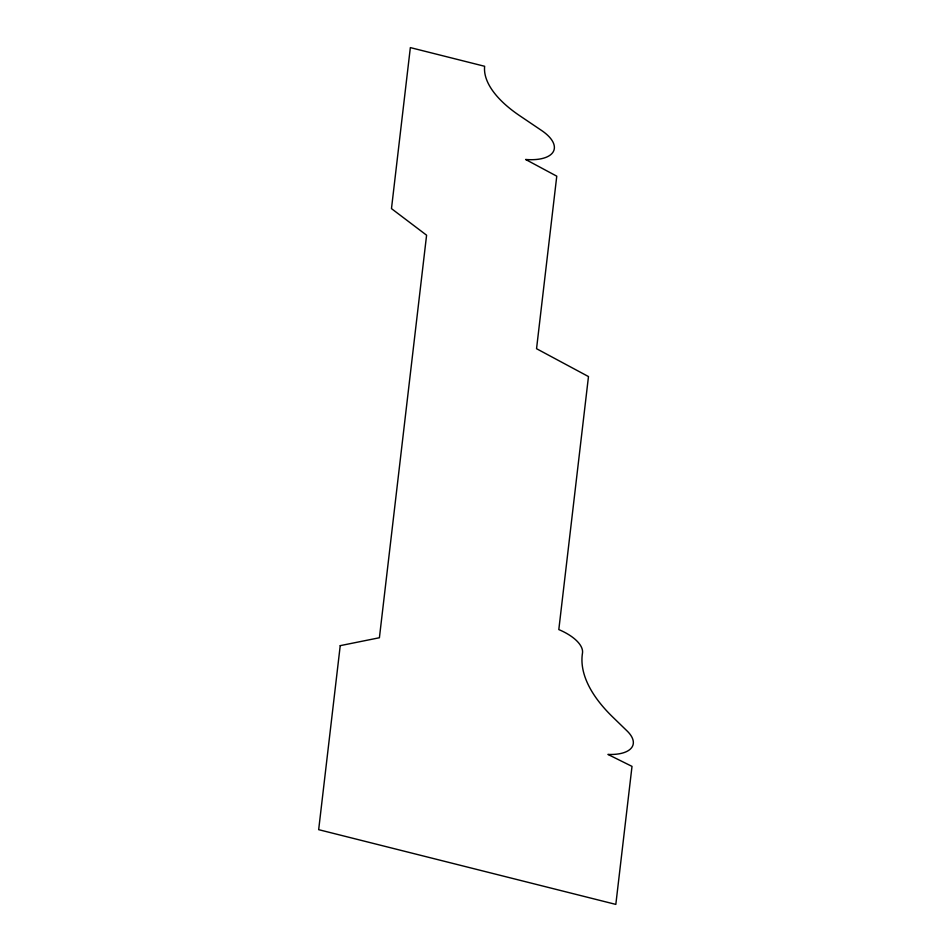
<?xml version="1.0" encoding="UTF-8"?>
<svg xmlns="http://www.w3.org/2000/svg" width="952" height="952" viewBox="0 0 952 952"><rect width="100%" height="100%" fill="white"/><g stroke="black" fill="none" stroke-linecap="round" stroke-linejoin="round"><path stroke-width="1.43" d="M340.233 645.646L318.67 829.668L615.825 904.4L632.009 766.384L607.912 754.412A40.769 18.255 16 0 0 627.106 730.981L612.814 717.118A201.788 90.357 16 0 1 582.493 653.048A39.556 17.719 16 0 0 558.812 629.581L588.479 376.564L536.547 348.706L556.765 176.18L525.611 159.472A41.817 18.731 16 0 0 541.676 130.543L519.697 115.704A115.609 51.765 16 0 1 484.639 66.283L410.348 47.6L391.474 208.619L426.591 235.203L379.408 637.745L340.233 645.646"/></g></svg>
